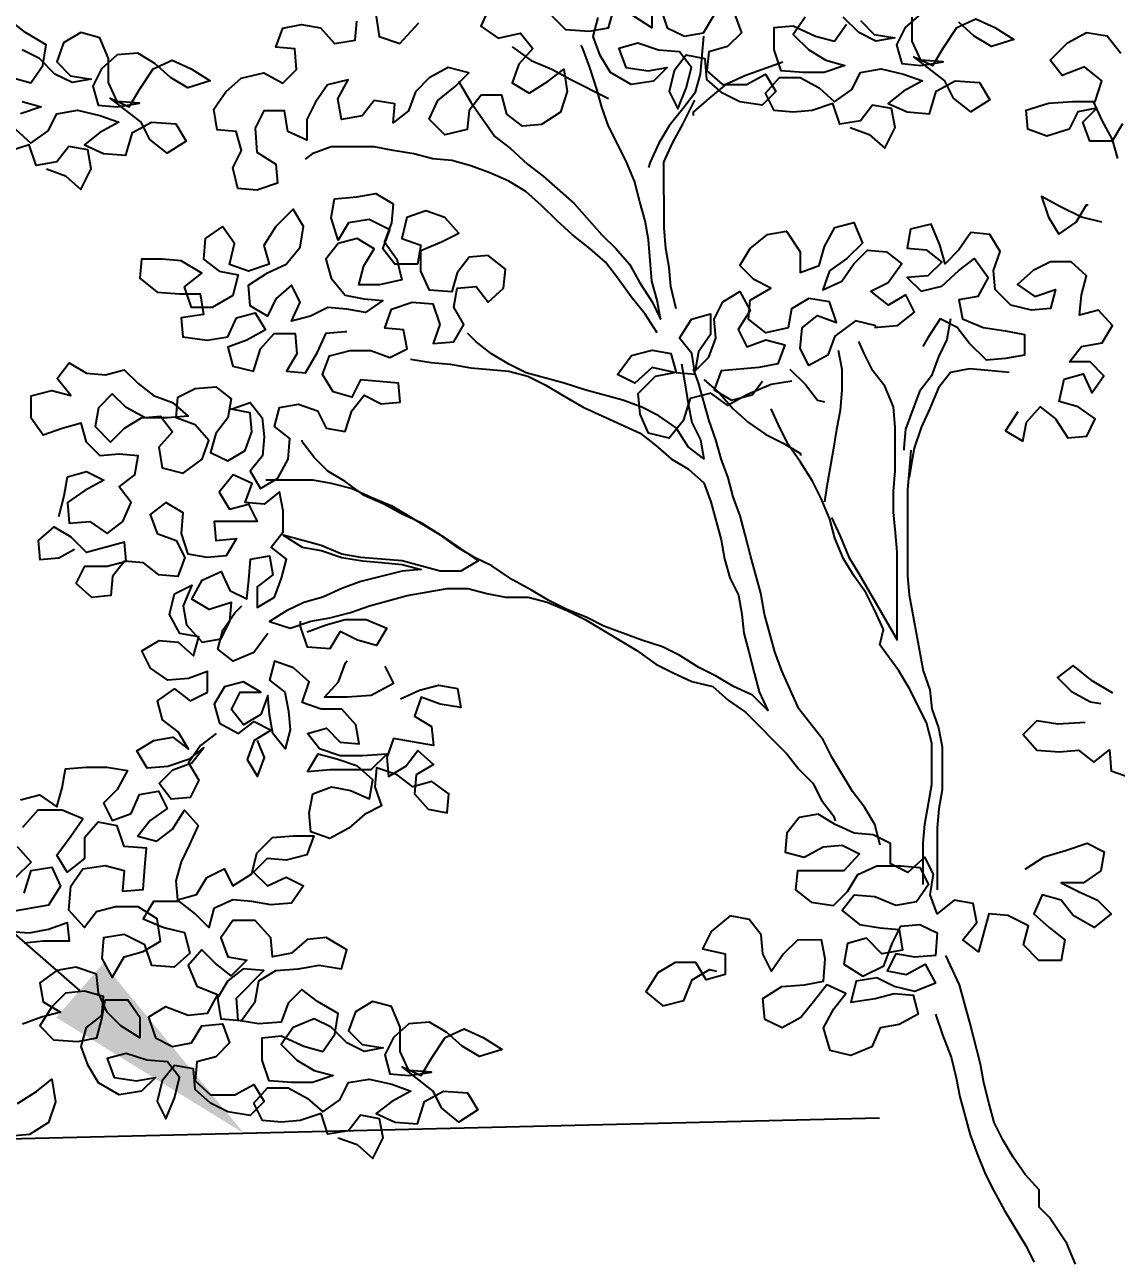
# Model space of a CAD drawing. Header units: metres. Extents: x 750563 to 756046, y 4495933 to 4497284.
# Drawn here: x 755707.994 to 755708.62, y 4496172.002 to 4496172.711 of the extents above; entities that cross this region are included whole.
import ezdxf
from ezdxf import colors
from ezdxf.entities.mleader import LeaderData, LeaderLine
from ezdxf.math import Vec2, Vec3

# ---------------------------------------------------------------- set-up
doc = ezdxf.new("R2010")
doc.units = ezdxf.units.M
doc.linetypes.add('kv_TRAZOS', pattern=[0.75, 0.5, -0.25])
doc.layers.add('00_DETALLES', color=7, linetype='Continuous', true_color=0xe0f0d1)
doc.layers.add('00_TEXTOS', color=7, linetype='Continuous')
doc.layers.add('00TRAMA16', color=16, linetype='Continuous')
doc.styles.get("Standard").update_dxf_attribs({"font": 'simplex.shx'})

# ---------------------------------------------------------------- blocks, each defined once
blk = doc.blocks.new('Arbol21')
for points in [[(-0.4465, 4.7406), (-0.4193, 4.7308), (-0.397, 4.711), (-0.3822, 4.7407), (-0.3872, 4.7679), (-0.4144, 4.7728), (-0.4317, 4.7505), (-0.4613, 4.7456), (-0.4712, 4.7752), (-0.5009, 4.7653), (-0.5281, 4.7628), (-0.5552, 4.7653), (-0.5676, 4.79), (-0.5479, 4.8122), (-0.5182, 4.8122), (-0.491, 4.7974), (-0.4688, 4.7777), (-0.4441, 4.795), (-0.4317, 4.8197), (-0.4021, 4.8247), (-0.3699, 4.8173), (-0.3427, 4.8075), (-0.3699, 4.7926), (-0.3921, 4.7753), (-0.3649, 4.763), (-0.3328, 4.7605), (-0.323, 4.7927), (-0.2958, 4.8075), (-0.2612, 4.8051), (-0.2463, 4.7804), (-0.2735, 4.763), (-0.2982, 4.7828), (-0.3106, 4.8075), (-0.3551, 4.8421), (-0.3279, 4.8297), (-0.3131, 4.8544), (-0.2934, 4.8841), (-0.2662, 4.8965), (-0.239, 4.8842), (-0.2118, 4.8669), (-0.2439, 4.857), (-0.2687, 4.8718), (-0.2909, 4.8915)], [(-0.3453, 4.9038), (-0.3675, 4.8841), (-0.3799, 4.8593), (-0.3724, 4.8322), (-0.3452, 4.8297), (-0.3131, 4.8347), (-0.3452, 4.8371), (-0.3576, 4.8643), (-0.3577, 4.8989)], [(-0.4318, 4.8939), (-0.412, 4.8741), (-0.3823, 4.8692), (-0.4095, 4.8642), (-0.4342, 4.8766), (-0.4565, 4.8988)], [(-0.5109, 4.8987), (-0.5282, 4.874), (-0.5059, 4.8518), (-0.4812, 4.837), (-0.454, 4.8296), (-0.4836, 4.8197), (-0.5133, 4.8197), (-0.5454, 4.8221), (-0.5553, 4.8518), (-0.5553, 4.8839), (-0.5282, 4.8864), (-0.496, 4.8716), (-0.4688, 4.8642), (-0.4516, 4.8889)], [(-0.7185, 4.9134), (-0.7086, 4.8837), (-0.6838, 4.8714), (-0.6567, 4.8764), (-0.6419, 4.9011)], [(-0.6122, 4.9036), (-0.6023, 4.8764), (-0.622, 4.8566), (-0.6492, 4.8492), (-0.6517, 4.822), (-0.6294, 4.8023), (-0.5948, 4.8023), (-0.5676, 4.8171), (-0.5528, 4.7924), (-0.5725, 4.7727), (-0.6047, 4.7776), (-0.6294, 4.7899), (-0.6517, 4.8097), (-0.6542, 4.8393), (-0.6813, 4.8442), (-0.6986, 4.822), (-0.706, 4.7923), (-0.6936, 4.7676), (-0.6813, 4.7973), (-0.6739, 4.8269), (-0.6912, 4.8492), (-0.7209, 4.8516), (-0.7506, 4.8615), (-0.7777, 4.854), (-0.7678, 4.8268), (-0.7357, 4.8219), (-0.7085, 4.8269), (-0.7283, 4.8071), (-0.7604, 4.8021), (-0.7901, 4.8194), (-0.8049, 4.8441), (-0.8148, 4.8713), (-0.8074, 4.8985)], [(-0.8741, 4.9009), (-0.8544, 4.8811), (-0.8198, 4.8787), (-0.7926, 4.8837), (-0.7852, 4.9109)], [(-0.7308, 4.9134), (-0.7308, 4.8837), (-0.758, 4.901)], [(-0.9631, 4.9132), (-0.9755, 4.886), (-0.9507, 4.8687), (-0.9186, 4.8761), (-0.9013, 4.8539), (-0.921, 4.8316), (-0.9309, 4.8045), (-0.9062, 4.7897), (-0.879, 4.807), (-0.8568, 4.8243), (-0.8518, 4.7922), (-0.8617, 4.7625), (-0.8888, 4.7452), (-0.916, 4.7427), (-0.9383, 4.76), (-0.9457, 4.7871), (-0.9754, 4.7871), (-0.9926, 4.7649), (-0.9951, 4.7377), (-1.0272, 4.7302), (-1.0495, 4.7525), (-1.0371, 4.7796), (-1.0124, 4.7994), (-0.9927, 4.8192), (-1.0224, 4.8266), (-1.0495, 4.8118), (-1.0693, 4.792), (-1.0791, 4.7648), (-1.1014, 4.7475), (-1.0989, 4.7746), (-1.1286, 4.7796), (-1.1459, 4.7573), (-1.1755, 4.7523), (-1.1805, 4.782), (-1.1657, 4.8092), (-1.1953, 4.8017), (-1.2126, 4.777), (-1.2249, 4.7523), (-1.2249, 4.7226), (-1.2521, 4.735), (-1.2571, 4.7646), (-1.2867, 4.7646), (-1.2991, 4.7399), (-1.2966, 4.7053), (-1.2694, 4.688), (-1.2669, 4.6608), (-1.2965, 4.6509), (-1.3237, 4.6534), (-1.3311, 4.683), (-1.3188, 4.7077), (-1.3262, 4.7349), (-1.3534, 4.7373), (-1.3584, 4.767), (-1.3411, 4.7917), (-1.3189, 4.8115), (-1.2868, 4.819), (-1.2596, 4.8042), (-1.2398, 4.8239), (-1.2423, 4.8536), (-1.2695, 4.856), (-1.2596, 4.8832), (-1.2325, 4.8882), (-1.2053, 4.8833), (-1.1855, 4.8611), (-1.1558, 4.866), (-1.1534, 4.8932)], [(-1.1262, 4.9031), (-1.1212, 4.871), (-1.0916, 4.8611), (-1.0644, 4.8908)], [(-1.5981, 4.6814), (-1.5709, 4.6715), (-1.5487, 4.6518), (-1.5339, 4.6815), (-1.5388, 4.7086), (-1.566, 4.7136), (-1.5833, 4.6913), (-1.6129, 4.6863), (-1.6229, 4.716), (-1.6525, 4.7061)], [(-1.6426, 4.7382), (-1.6204, 4.7185), (-1.5957, 4.7358), (-1.5834, 4.7605), (-1.5537, 4.7655), (-1.5216, 4.7581), (-1.4944, 4.7482), (-1.5216, 4.7334), (-1.5438, 4.7161), (-1.5166, 4.7037), (-1.4845, 4.7013), (-1.4746, 4.7334), (-1.4474, 4.7483), (-1.4128, 4.7458), (-1.398, 4.7211), (-1.4251, 4.7038), (-1.4499, 4.7236), (-1.4623, 4.7483), (-1.5068, 4.7828), (-1.4796, 4.7705), (-1.4648, 4.7952), (-1.445, 4.8249), (-1.4179, 4.8373), (-1.3907, 4.8249), (-1.3635, 4.8077), (-1.3956, 4.7977), (-1.4203, 4.8125), (-1.4426, 4.8323), (-1.4673, 4.8471), (-1.4969, 4.8446), (-1.5192, 4.8248), (-1.5315, 4.8001), (-1.5241, 4.7729), (-1.4969, 4.7705), (-1.4648, 4.7754), (-1.4969, 4.7779), (-1.5093, 4.805), (-1.5093, 4.8396), (-1.5217, 4.8693), (-1.5489, 4.8767), (-1.5736, 4.8618), (-1.5834, 4.8346), (-1.5636, 4.8149), (-1.534, 4.81), (-1.5612, 4.805), (-1.5859, 4.8173), (-1.6081, 4.8396), (-1.6329, 4.8519)], [(-1.6328, 4.7778), (-1.6056, 4.7704), (-1.6353, 4.7605)], [(-1.6477, 4.8123), (-1.6205, 4.8049), (-1.6032, 4.8297), (-1.5983, 4.8593), (-1.6279, 4.8766), (-1.6502, 4.8939)], [(-0.056, 4.7459), (-0.0708, 4.7212), (-0.103, 4.7212), (-0.1129, 4.7484), (-0.0931, 4.7682), (-0.1203, 4.7632), (-0.1326, 4.7385), (-0.1647, 4.7285), (-0.1919, 4.7384), (-0.1944, 4.7656), (-0.1623, 4.7755), (-0.1277, 4.778), (-0.0956, 4.778), (-0.0857, 4.8077), (-0.1105, 4.8274), (-0.1426, 4.8151), (-0.1599, 4.8373), (-0.1352, 4.862), (-0.108, 4.8769), (-0.0784, 4.872), (-0.0586, 4.8473)], [(-1.0075, 4.8069), (-0.9902, 4.7772), (-0.9555, 4.7278), (-0.9333, 4.7105), (-0.9086, 4.6883), (-0.8863, 4.6711), (-0.8418, 4.6316), (-0.8022, 4.5871), (-0.7824, 4.5674), (-0.7626, 4.5451), (-0.7478, 4.518), (-0.7304, 4.4908), (-0.7181, 4.4661), (-0.723, 4.4933), (-0.7305, 4.5204), (-0.7355, 4.5798), (-0.7404, 4.6069), (-0.7479, 4.6341), (-0.7553, 4.6638), (-0.7677, 4.6934), (-0.7925, 4.7428), (-0.8024, 4.77), (-0.8098, 4.7972), (-0.8197, 4.8268), (-0.8296, 4.854), (-0.8321, 4.8589)], [(-0.9309, 4.8564), (-0.9037, 4.8366), (-0.8741, 4.8243), (-0.8469, 4.8095), (-0.7925, 4.7823)], [(-0.6567, 4.8714), (-0.6615, 4.8171), (-0.6689, 4.7899), (-0.6862, 4.7676), (-0.706, 4.7429), (-0.7208, 4.7182), (-0.7331, 4.691), (-0.7356, 4.6835)], [(-0.5429, 4.8345), (-0.5973, 4.8146), (-0.6245, 4.8023), (-0.6492, 4.7825), (-0.6714, 4.7627), (-0.6714, 4.7577)], [(-0.6958, 4.4809), (-0.7033, 4.5131), (-0.7058, 4.5402), (-0.7107, 4.5674), (-0.7132, 4.5971), (-0.7133, 4.691), (-0.701, 4.7182), (-0.6862, 4.7454), (-0.6689, 4.78)], [(-0.0981, 4.778), (-0.0857, 4.7509), (-0.0708, 4.7237), (-0.0634, 4.6965)], [(-0.723, 4.4463), (-0.7403, 4.4735), (-0.7601, 4.4982), (-0.7799, 4.5253), (-0.7972, 4.5476), (-0.8195, 4.5673), (-0.8442, 4.5871), (-0.8665, 4.6068), (-0.8887, 4.629), (-0.911, 4.6488), (-0.9357, 4.6636), (-0.9629, 4.6759), (-0.9901, 4.6858), (-1.0173, 4.6932), (-1.0445, 4.6956), (-1.0717, 4.703), (-1.1013, 4.7079), (-1.1285, 4.7128), (-1.1903, 4.7128), (-1.2175, 4.7029), (-1.2273, 4.6955)], [(-1.5803, 4.1836), (-1.5729, 4.2132), (-1.568, 4.2404), (-1.5408, 4.2479), (-1.5161, 4.2355), (-1.5432, 4.2207), (-1.5679, 4.2034), (-1.5654, 4.1737), (-1.5358, 4.1762), (-1.511, 4.1589), (-1.4888, 4.1763), (-1.4765, 4.2034), (-1.4938, 4.2257), (-1.4716, 4.243), (-1.4667, 4.2702), (-1.4939, 4.2726), (-1.521, 4.2701), (-1.5408, 4.2899), (-1.5483, 4.3171), (-1.5754, 4.3096), (-1.6026, 4.2997), (-1.6199, 4.3244), (-1.62, 4.3565), (-1.5903, 4.364), (-1.5631, 4.3566), (-1.5829, 4.3813), (-1.5656, 4.4035), (-1.5409, 4.3887), (-1.5137, 4.3863), (-1.4866, 4.3937), (-1.4668, 4.374), (-1.4445, 4.3567), (-1.4173, 4.3468), (-1.3951, 4.3271), (-1.4247, 4.3246), (-1.4568, 4.3246), (-1.484, 4.3394), (-1.5038, 4.3591), (-1.5236, 4.3393), (-1.5285, 4.3121), (-1.5062, 4.2899), (-1.4865, 4.3097), (-1.4618, 4.3246), (-1.4346, 4.327), (-1.4173, 4.3048), (-1.437, 4.2826), (-1.4321, 4.2529), (-1.4024, 4.2455), (-1.3752, 4.2653), (-1.3654, 4.2925), (-1.3852, 4.3147), (-1.4123, 4.3246), (-1.4099, 4.3543), (-1.3852, 4.3666), (-1.3556, 4.3691), (-1.3333, 4.3519), (-1.3382, 4.3247), (-1.3555, 4.3024), (-1.3629, 4.2752), (-1.3382, 4.2629), (-1.3135, 4.2777), (-1.3036, 4.3049), (-1.3061, 4.3321), (-1.3333, 4.337), (-1.3061, 4.3469), (-1.2888, 4.3247), (-1.2863, 4.2975), (-1.2887, 4.2703), (-1.306, 4.2481), (-1.2912, 4.2234), (-1.2665, 4.2382), (-1.2517, 4.2654), (-1.2492, 4.2951), (-1.2715, 4.3124), (-1.2641, 4.3396), (-1.2369, 4.3445), (-1.2097, 4.3347), (-1.1973, 4.31), (-1.1702, 4.305), (-1.1603, 4.3347), (-1.143, 4.357), (-1.1183, 4.3446), (-1.0911, 4.3471), (-1.0936, 4.3743), (-1.148, 4.3792), (-1.1603, 4.3545), (-1.1875, 4.3619), (-1.2024, 4.3866), (-1.1925, 4.4138), (-1.1628, 4.4212), (-1.1332, 4.4212), (-1.106, 4.4114), (-1.0813, 4.4237), (-1.0863, 4.4509), (-1.1134, 4.4534), (-1.1036, 4.4806), (-1.0739, 4.4905), (-1.0443, 4.488), (-1.0344, 4.4584), (-1.0442, 4.4312), (-1.0146, 4.4337), (-0.9998, 4.4584), (-1.0146, 4.4831), (-1.0097, 4.5103), (-0.9825, 4.5128), (-0.9652, 4.4906), (-0.943, 4.5104), (-0.9405, 4.5376), (-0.9653, 4.5573), (-0.9925, 4.5548), (-1.0097, 4.5325), (-1.0171, 4.5054), (-1.0492, 4.5078), (-1.0616, 4.535), (-1.0617, 4.5646), (-1.032, 4.577), (-1.0073, 4.5894), (-1.0271, 4.6116), (-1.0543, 4.6215), (-1.0815, 4.6116), (-1.0889, 4.5819), (-1.0617, 4.572), (-1.0666, 4.5449), (-1.0987, 4.5448), (-1.116, 4.567), (-1.1062, 4.5942), (-1.1358, 4.609), (-1.1655, 4.6041), (-1.1803, 4.5793), (-1.1902, 4.6115), (-1.1853, 4.6387), (-1.1532, 4.6412), (-1.126, 4.6461), (-1.1013, 4.6313), (-1.1037, 4.6041), (-1.1136, 4.5769), (-1.0962, 4.5522), (-1.0888, 4.5226), (-1.1209, 4.5151), (-1.1506, 4.5151), (-1.1432, 4.5423), (-1.1284, 4.567), (-1.1531, 4.5818), (-1.1803, 4.5744), (-1.1976, 4.5521), (-1.1901, 4.525), (-1.1703, 4.5003), (-1.1431, 4.4954), (-1.116, 4.4929), (-1.1407, 4.4756), (-1.1678, 4.4805), (-1.195, 4.483), (-1.2197, 4.4706), (-1.2469, 4.4631), (-1.2346, 4.4903), (-1.247, 4.515), (-1.2692, 4.4952), (-1.2815, 4.4705), (-1.3062, 4.4853), (-1.3087, 4.515), (-1.2816, 4.5323), (-1.2544, 4.5447), (-1.2346, 4.5694), (-1.2297, 4.5991), (-1.2446, 4.6238), (-1.2693, 4.599), (-1.2865, 4.5718), (-1.2791, 4.5447), (-1.3088, 4.5347), (-1.3359, 4.5446), (-1.3286, 4.5743), (-1.3459, 4.599), (-1.3706, 4.5816), (-1.373, 4.552), (-1.3508, 4.5347), (-1.3236, 4.5298), (-1.331, 4.5001), (-1.3606, 4.4828), (-1.3903, 4.4828), (-1.4002, 4.5124), (-1.3755, 4.5322), (-1.4051, 4.5495), (-1.4323, 4.5519), (-1.462, 4.5519), (-1.4644, 4.5247), (-1.4397, 4.505), (-1.4076, 4.5025), (-1.3779, 4.5026), (-1.3729, 4.4729), (-1.4051, 4.4679), (-1.4026, 4.4408), (-1.368, 4.4358), (-1.3383, 4.4408), (-1.326, 4.468), (-1.2988, 4.4754), (-1.284, 4.4507), (-1.3111, 4.4359), (-1.3383, 4.426), (-1.3309, 4.3988), (-1.3012, 4.3914), (-1.2914, 4.4236), (-1.2716, 4.4458), (-1.2419, 4.4458), (-1.2394, 4.4162), (-1.2543, 4.3915), (-1.2271, 4.389), (-1.2098, 4.4187), (-1.1975, 4.4459), (-1.1703, 4.4484), (-1.1678, 4.4484)], [(-0.0856, 4.6051), (-0.1152, 4.6124), (-0.1449, 4.6272), (-0.1721, 4.642), (-0.1622, 4.6124), (-0.1473, 4.5877), (-0.1226, 4.605), (-0.1078, 4.6298), (-0.1053, 4.6298)], [(-0.4092, 4.4565), (-0.4388, 4.4639), (-0.4684, 4.4416), (-0.4783, 4.4144), (-0.5055, 4.3996), (-0.5179, 4.4243), (-0.5154, 4.4539), (-0.4932, 4.4712), (-0.466, 4.4614), (-0.4759, 4.491), (-0.5056, 4.4959), (-0.5303, 4.4811), (-0.5352, 4.4539), (-0.5673, 4.4465), (-0.592, 4.4662), (-0.5896, 4.4934), (-0.5599, 4.5107), (-0.5847, 4.5231), (-0.6045, 4.5428), (-0.5897, 4.5675), (-0.565, 4.5873), (-0.5378, 4.5923), (-0.518, 4.5627), (-0.518, 4.533), (-0.4908, 4.5429), (-0.4834, 4.5701), (-0.4686, 4.5973), (-0.4414, 4.6047), (-0.429, 4.5751), (-0.4512, 4.5528), (-0.4759, 4.5355), (-0.4858, 4.5083), (-0.4586, 4.5207), (-0.4414, 4.5454), (-0.4216, 4.5652), (-0.3944, 4.5628), (-0.3722, 4.5455), (-0.3919, 4.5183), (-0.4166, 4.5059), (-0.3919, 4.4862), (-0.3672, 4.501), (-0.3548, 4.4763), (-0.3795, 4.4565), (-0.4067, 4.454), (-0.4116, 4.454)], [(-0.2064, 4.3331), (-0.2237, 4.3059), (-0.1989, 4.2911), (-0.194, 4.3183), (-0.1743, 4.3406), (-0.152, 4.3233), (-0.1347, 4.2961), (-0.1075, 4.2986), (-0.0952, 4.3233), (-0.1199, 4.3406), (-0.1471, 4.348), (-0.1397, 4.3801), (-0.1125, 4.3876), (-0.1002, 4.3604), (-0.0829, 4.3851), (-0.1027, 4.4049), (-0.1323, 4.4048), (-0.115, 4.4271), (-0.0854, 4.4321), (-0.0706, 4.4568), (-0.0904, 4.479), (-0.1176, 4.4716), (-0.1151, 4.5012), (-0.1077, 4.5284), (-0.13, 4.5482), (-0.1596, 4.5482), (-0.1843, 4.5358), (-0.2066, 4.516), (-0.1818, 4.4987), (-0.1522, 4.5086), (-0.1596, 4.4814), (-0.1868, 4.4789), (-0.2164, 4.4863), (-0.2387, 4.5085), (-0.2412, 4.5357), (-0.2313, 4.5629), (-0.2462, 4.5876), (-0.2734, 4.5901), (-0.2906, 4.5653), (-0.3104, 4.5455), (-0.3178, 4.5727), (-0.3302, 4.6024), (-0.3599, 4.5949), (-0.3648, 4.5677), (-0.3376, 4.5653), (-0.3153, 4.548), (-0.3351, 4.5282), (-0.3647, 4.5257), (-0.3449, 4.506), (-0.3153, 4.5134), (-0.2906, 4.5357), (-0.2684, 4.553), (-0.2486, 4.5258), (-0.2634, 4.4986), (-0.2906, 4.4937), (-0.2856, 4.4665), (-0.2559, 4.4542), (-0.2238, 4.4492), (-0.1966, 4.4443), (-0.1966, 4.4147), (-0.2238, 4.4097), (-0.2509, 4.4072), (-0.2757, 4.4319), (-0.293, 4.4541), (-0.3177, 4.4665), (-0.335, 4.4393), (-0.3424, 4.4269)], [(-0.5302, 4.3773), (-0.5598, 4.3723), (-0.5944, 4.3575), (-0.6216, 4.3426), (-0.6463, 4.3599), (-0.6759, 4.3525), (-0.6858, 4.3203), (-0.7056, 4.2956), (-0.7352, 4.303), (-0.7476, 4.3301), (-0.7501, 4.3598), (-0.7254, 4.3845), (-0.6982, 4.3895), (-0.7304, 4.3969), (-0.755, 4.3746), (-0.7798, 4.387), (-0.76, 4.4142), (-0.7304, 4.4216), (-0.7032, 4.4167), (-0.6958, 4.3895), (-0.6686, 4.3871), (-0.6735, 4.4167), (-0.6909, 4.4389), (-0.6736, 4.4661), (-0.6464, 4.4736), (-0.6464, 4.4439), (-0.6637, 4.4192), (-0.6686, 4.392), (-0.6488, 4.4118), (-0.639, 4.439), (-0.6415, 4.4662), (-0.6291, 4.4909), (-0.6044, 4.5057), (-0.5896, 4.4786), (-0.6068, 4.4514), (-0.5945, 4.4267), (-0.5673, 4.4366), (-0.5401, 4.4292), (-0.55, 4.402), (-0.5771, 4.397), (-0.6315, 4.392), (-0.6414, 4.3648), (-0.6166, 4.35), (-0.587, 4.3575), (-0.5722, 4.3773)], [(-0.3029, 4.4665), (-0.3078, 4.4368), (-0.3201, 4.4121), (-0.33, 4.3849), (-0.3473, 4.3626), (-0.367, 4.3083), (-0.3695, 4.2811), (-0.3694, 4.2786)], [(-0.6883, 4.4019), (-0.6834, 4.3747), (-0.6784, 4.345), (-0.6734, 4.3179), (-0.6611, 4.2932), (-0.6561, 4.266), (-0.6784, 4.2833), (-0.6957, 4.3104), (-0.7204, 4.3277), (-0.7451, 4.34), (-0.7723, 4.3499), (-0.8267, 4.3647), (-0.8564, 4.3745), (-0.9107, 4.3893), (-0.9355, 4.4016), (-0.9602, 4.4164), (-0.9825, 4.4337), (-0.9948, 4.4461)], [(-0.4732, 4.1821), (-0.4608, 4.155), (-0.4484, 4.1253), (-0.4335, 4.1006), (-0.3791, 4.0068), (-0.3791, 4.0735), (-0.3792, 4.1328), (-0.3817, 4.16), (-0.3842, 4.1896), (-0.3842, 4.2193), (-0.3818, 4.2489), (-0.3818, 4.3107), (-0.3843, 4.3404), (-0.3967, 4.37), (-0.414, 4.3922), (-0.4264, 4.4169), (-0.4338, 4.4342)], [(-0.4635, 4.4218), (-0.4585, 4.3947), (-0.4585, 4.365), (-0.4609, 4.3354), (-0.4659, 4.3082), (-0.4708, 4.2785), (-0.4806, 4.2241), (-0.4831, 4.2044)], [(-1.0763, 4.4089), (-1.0467, 4.404), (-1.0195, 4.4016), (-0.9898, 4.3966), (-0.9355, 4.3918), (-0.9083, 4.3844), (-0.8835, 4.372), (-0.8588, 4.3572), (-0.8292, 4.34), (-0.7476, 4.303), (-0.7253, 4.2857), (-0.7031, 4.2659), (-0.6783, 4.2511), (-0.6561, 4.2314), (-0.6462, 4.2042), (-0.6313, 4.1499), (-0.6263, 4.1227), (-0.6189, 4.0955), (-0.6065, 4.0708), (-0.6015, 4.0436), (-0.599, 4.0164), (-0.5916, 3.9893), (-0.5842, 3.9596), (-0.5767, 3.9324), (-0.5643, 3.9053), (-0.5866, 3.9275), (-0.6138, 3.9398), (-0.6385, 3.9546), (-0.6632, 3.967), (-0.6904, 3.9842), (-0.7152, 3.9966), (-0.7448, 4.0064), (-0.7992, 4.0261), (-0.8239, 4.0385), (-0.8536, 4.0508), (-0.8783, 4.0631), (-0.9031, 4.0779), (-0.9302, 4.0927), (-0.9599, 4.1125), (-0.9846, 4.1248), (-1.0094, 4.1396), (-1.0341, 4.1569), (-1.0613, 4.1742), (-1.0885, 4.1865), (-1.1157, 4.2013), (-1.1429, 4.2136), (-1.1701, 4.2334), (-1.1948, 4.2482), (-1.2146, 4.2679), (-1.2319, 4.2902), (-1.2319, 4.2926)], [(-0.4035, 3.7127), (-0.411, 3.7423), (-0.4258, 3.767), (-0.4431, 3.7892), (-0.4728, 3.8386), (-0.4852, 3.8633), (-0.5199, 3.9078), (-0.5446, 3.9621), (-0.5545, 3.9893), (-0.5694, 4.0436), (-0.5744, 4.0733), (-0.5892, 4.1277), (-0.5967, 4.1573), (-0.6041, 4.1845), (-0.614, 4.2117), (-0.6215, 4.2388), (-0.6314, 4.266), (-0.6388, 4.2932), (-0.6487, 4.3204), (-0.6636, 4.3747), (-0.671, 4.3945)], [(-0.5327, 4.3946), (-0.5104, 4.3724), (-0.4931, 4.3501), (-0.4832, 4.3477)], [(-0.2188, 4.3899), (-0.2485, 4.3924), (-0.2756, 4.3948), (-0.3028, 4.3899), (-0.3201, 4.3676), (-0.3324, 4.3379), (-0.3448, 4.3107), (-0.3546, 4.2811), (-0.3595, 4.2539), (-0.362, 4.2391)], [(-0.6562, 4.3797), (-0.6339, 4.3599), (-0.6142, 4.3377), (-0.5919, 4.3179), (-0.5672, 4.3007), (-0.5424, 4.2883), (-0.5177, 4.2735), (-0.5177, 4.271)], [(-0.3417, 3.6559), (-0.3417, 3.7152), (-0.3393, 3.7424), (-0.3344, 3.772), (-0.3295, 3.7992), (-0.3295, 3.8585), (-0.337, 3.8882), (-0.3617, 3.9376), (-0.3766, 3.9623), (-0.4038, 3.9993), (-0.3989, 4.0216), (-0.4112, 4.0487), (-0.4236, 4.0734), (-0.4409, 4.0981), (-0.4558, 4.1228), (-0.4682, 4.1525), (-0.4756, 4.1797), (-0.488, 4.2093), (-0.5004, 4.234), (-0.5177, 4.2612), (-0.535, 4.2859), (-0.5474, 4.3106), (-0.5598, 4.3377)], [(-0.3596, 4.2786), (-0.362, 4.2489), (-0.3645, 4.2218), (-0.3643, 4.0982), (-0.3618, 4.071), (-0.342, 3.9623), (-0.3321, 3.9351), (-0.3296, 3.9079), (-0.3197, 3.8808), (-0.3147, 3.8536), (-0.3146, 3.7918), (-0.3196, 3.7646), (-0.322, 3.7374), (-0.3219, 3.6485)], [(-1.3551, 3.8724), (-1.3773, 3.8551), (-1.3946, 3.8304), (-1.3797, 3.8057), (-1.3921, 3.7809), (-1.4193, 3.7784), (-1.4366, 3.8007), (-1.4168, 3.8205), (-1.3897, 3.8304), (-1.3724, 3.8526), (-1.3946, 3.8353), (-1.4242, 3.8254), (-1.4539, 3.8229), (-1.4688, 3.8476), (-1.4441, 3.8624), (-1.4169, 3.8674), (-1.3946, 3.8501), (-1.4095, 3.8748), (-1.4317, 3.8921), (-1.4392, 3.9193), (-1.4145, 3.9366), (-1.3922, 3.9193), (-1.3675, 3.9317), (-1.3675, 3.9614), (-1.3947, 3.9515), (-1.4244, 3.949), (-1.4491, 3.9662), (-1.4615, 3.9909), (-1.4368, 4.0058), (-1.4096, 4.0033), (-1.3873, 3.9836), (-1.3799, 4.0108), (-1.4071, 4.0157), (-1.422, 4.0429), (-1.4146, 4.0725), (-1.3899, 4.0849), (-1.4022, 4.0552), (-1.3973, 4.0281), (-1.375, 4.0034), (-1.3478, 4.0083), (-1.3355, 4.0331), (-1.333, 4.0602), (-1.3651, 4.0503), (-1.3899, 4.0651), (-1.3751, 4.0923), (-1.3479, 4.1047), (-1.3355, 4.0775), (-1.3108, 4.0652), (-1.3083, 4.0924), (-1.3059, 4.1221), (-1.2787, 4.127), (-1.2738, 4.0998), (-1.296, 4.0825), (-1.296, 4.0529), (-1.2713, 4.0677), (-1.2614, 4.0949), (-1.254, 4.1221), (-1.2763, 4.1394), (-1.259, 4.1616), (-1.259, 4.1913), (-1.264, 4.2185), (-1.2862, 4.2011), (-1.3134, 4.2036), (-1.3035, 4.2308), (-1.3307, 4.2431), (-1.3505, 4.2184), (-1.3356, 4.1937), (-1.3084, 4.2011), (-1.2961, 4.1764), (-1.3578, 4.1764), (-1.3554, 4.1492), (-1.3257, 4.1517), (-1.3405, 4.127), (-1.3677, 4.1245), (-1.3949, 4.1294), (-1.4048, 4.159), (-1.4023, 4.1887), (-1.4271, 4.2035), (-1.4493, 4.1862), (-1.4394, 4.159), (-1.4122, 4.1491), (-1.3998, 4.1244), (-1.4097, 4.0972), (-1.4369, 4.0997), (-1.4591, 4.117), (-1.4863, 4.1194), (-1.5036, 4.0972), (-1.506, 4.07), (-1.5332, 4.0675), (-1.5555, 4.0872), (-1.5431, 4.112), (-1.511, 4.112), (-1.4838, 4.1194), (-1.4863, 4.1466), (-1.5407, 4.1317), (-1.5629, 4.1539), (-1.5877, 4.1687), (-1.6099, 4.149), (-1.6074, 4.1218), (-1.5802, 4.1243), (-1.558, 4.1366)], [(-1.2838, 4.2357), (-1.217, 4.2358), (-1.1899, 4.2309), (-1.1602, 4.2235), (-1.133, 4.2112), (-1.1033, 4.1988), (-1.0292, 4.1544), (-0.9797, 4.1199), (-1.0044, 4.105), (-1.0341, 4.105), (-1.0884, 4.1198), (-1.1477, 4.1247), (-1.1749, 4.1296), (-1.2046, 4.1419), (-1.259, 4.1567), (-1.2318, 4.1394), (-1.2046, 4.1345), (-1.1749, 4.1246), (-1.1453, 4.1197), (-1.1181, 4.1173), (-1.0884, 4.1148), (-1.0612, 4.1074), (-1.0884, 4.105), (-1.1477, 4.0901), (-1.1749, 4.0802), (-1.2021, 4.0678), (-1.2292, 4.0603), (-1.2539, 4.048), (-1.2786, 4.0331), (-1.249, 4.0233), (-1.2193, 4.0332), (-1.1921, 4.0381), (-1.1625, 4.0456), (-1.1353, 4.0555), (-1.081, 4.0704), (-1.0513, 4.0753), (-1.0241, 4.0803), (-0.9945, 4.0803), (-0.9673, 4.0729), (-0.9401, 4.068), (-0.908, 4.068), (-0.8808, 4.0607), (-0.8511, 4.0483), (-0.8264, 4.036), (-0.7522, 3.9916), (-0.725, 3.9718), (-0.7003, 3.9595), (-0.6731, 3.9472), (-0.6434, 3.9398), (-0.6212, 3.92), (-0.5965, 3.9028), (-0.5371, 3.8435), (-0.5198, 3.8213), (-0.5, 3.8015), (-0.4876, 3.7768), (-0.4703, 3.7546), (-0.4678, 3.7472)], [(-1.2811, 4.0158), (-1.3008, 3.9886), (-1.3305, 3.9762), (-1.3527, 3.9935), (-1.3453, 4.0207), (-1.3281, 4.0454), (-1.3182, 4.0553)], [(-1.2243, 4.0183), (-1.1971, 4.0282), (-1.1699, 4.0357), (-1.1402, 4.0357), (-1.1106, 4.0234), (-1.1254, 3.9987), (-1.1526, 4.006), (-1.1773, 4.0184), (-1.1921, 3.9937), (-1.2242, 3.9961), (-1.2341, 4.0257), (-1.2342, 4.0332)], [(-1.0907, 3.9221), (-1.0635, 3.9345), (-1.0364, 3.9419), (-1.0092, 3.937), (-1.0042, 3.9098), (-1.0339, 3.9147), (-1.0611, 3.9246), (-1.0709, 3.8974), (-1.0462, 3.8826), (-1.0437, 3.8554), (-1.0734, 3.8603), (-1.1006, 3.8652), (-1.1104, 3.838), (-1.1079, 3.8109), (-1.0832, 3.8257), (-1.0659, 3.848), (-1.0437, 3.8282), (-1.0684, 3.8134), (-1.0708, 3.7862), (-1.051, 3.764), (-1.0238, 3.759), (-1.0214, 3.7862), (-1.0461, 3.8035), (-1.0733, 3.7961), (-1.0956, 3.8133), (-1.1252, 3.8232), (-1.1277, 3.796), (-1.1178, 3.7688), (-1.1425, 3.7565), (-1.1647, 3.7367), (-1.1919, 3.7218), (-1.2191, 3.7317), (-1.2215, 3.7589), (-1.2166, 3.786), (-1.1895, 3.796), (-1.1623, 3.791), (-1.1351, 3.7787), (-1.1302, 3.8059), (-1.1524, 3.8256), (-1.1821, 3.8355), (-1.2093, 3.8429), (-1.2241, 3.8182), (-1.1919, 3.8207), (-1.1326, 3.8207), (-1.1104, 3.843), (-1.145, 3.8405), (-1.1771, 3.8404), (-1.2068, 3.8503), (-1.2241, 3.8725), (-1.1969, 3.88), (-1.1772, 3.8602), (-1.15, 3.8578), (-1.1549, 3.885), (-1.1747, 3.9072), (-1.2044, 3.9071), (-1.2316, 3.917), (-1.2217, 3.9467), (-1.244, 3.9664), (-1.2712, 3.9763), (-1.2786, 3.9491), (-1.2563, 3.9318), (-1.2513, 3.9046), (-1.2488, 3.8775), (-1.2562, 3.8503), (-1.2735, 3.8725), (-1.2785, 3.8997), (-1.281, 3.9268), (-1.2909, 3.8997), (-1.3156, 3.8848), (-1.3329, 3.907), (-1.3206, 3.9318), (-1.2909, 3.9318), (-1.3156, 3.9466), (-1.3428, 3.9391), (-1.3576, 3.9144), (-1.3502, 3.8872), (-1.323, 3.8724), (-1.3007, 3.8898), (-1.276, 3.8774), (-1.3007, 3.8626), (-1.3106, 3.8354), (-1.2957, 3.8107), (-1.2859, 3.8379), (-1.2958, 3.8626)], [(-1.113, 3.969), (-1.1006, 3.9443), (-1.1327, 3.927), (-1.1673, 3.9245), (-1.1995, 3.9245), (-1.1797, 3.9467), (-1.1698, 3.9739), (-1.1674, 3.9764)], [(-0.0701, 3.9304), (-0.0998, 3.9477), (-0.127, 3.9699), (-0.1492, 3.9526), (-0.1294, 3.9328), (-0.1022, 3.918), (-0.0874, 3.9156)], [(-0.1096, 3.8884), (-0.1491, 3.8859), (-0.1788, 3.8908), (-0.1986, 3.871), (-0.1788, 3.8488), (-0.1466, 3.8463), (-0.1195, 3.8488), (-0.0972, 3.8316), (-0.075, 3.8489), (-0.0725, 3.8192), (-0.0453, 3.8094), (0.0091, 3.8193)], [(-1.18, 3.2933), (-1.1528, 3.2835), (-1.1305, 3.2637), (-1.1157, 3.2934), (-1.1207, 3.3206), (-1.1479, 3.3255), (-1.1651, 3.3032), (-1.1948, 3.2983), (-1.2047, 3.3279), (-1.2344, 3.318), (-1.2615, 3.3155), (-1.2887, 3.318), (-1.3011, 3.3427), (-1.2814, 3.3649), (-1.2517, 3.3649), (-1.2245, 3.3501), (-1.2022, 3.3304), (-1.1775, 3.3477), (-1.1652, 3.3724), (-1.1356, 3.3774), (-1.1034, 3.37), (-1.0762, 3.3602), (-1.1034, 3.3453), (-1.1256, 3.328), (-1.0984, 3.3157), (-1.0663, 3.3132), (-1.0565, 3.3454), (-1.0293, 3.3602), (-0.9947, 3.3578), (-0.9798, 3.3331), (-1.007, 3.3157), (-1.0317, 3.3355), (-1.0441, 3.3602), (-1.0886, 3.3947), (-1.0614, 3.3824), (-1.0466, 3.4071), (-1.0269, 3.4368), (-0.9997, 3.4492), (-0.9725, 3.4369), (-0.9453, 3.4196), (-0.9774, 3.4097), (-1.0022, 3.4245), (-1.0244, 3.4442), (-1.0491, 3.459), (-1.0788, 3.4565), (-1.101, 3.4367), (-1.1134, 3.412), (-1.1059, 3.3848), (-1.0787, 3.3824), (-1.0466, 3.3874), (-1.0787, 3.3898), (-1.0911, 3.417), (-1.0911, 3.4516), (-1.1035, 3.4812), (-1.1307, 3.4886), (-1.1554, 3.4738), (-1.1653, 3.4466), (-1.1455, 3.4268), (-1.1158, 3.4219), (-1.143, 3.4169), (-1.1677, 3.4293), (-1.19, 3.4515), (-1.2147, 3.4638), (-1.2444, 3.4514), (-1.2616, 3.4267), (-1.2394, 3.4045), (-1.2147, 3.3897), (-1.1875, 3.3823), (-1.2171, 3.3724), (-1.2468, 3.3724), (-1.2789, 3.3748), (-1.2888, 3.4044), (-1.2888, 3.4366), (-1.2617, 3.4391), (-1.2295, 3.4243), (-1.2023, 3.4169), (-1.185, 3.4416), (-1.1801, 3.4713), (-1.2098, 3.4885), (-1.2321, 3.5058), (-1.2518, 3.486), (-1.2617, 3.4588), (-1.2938, 3.4563), (-1.3235, 3.4613), (-1.326, 3.4934), (-1.2864, 3.533), (-1.3161, 3.5354), (-1.3383, 3.5181), (-1.3531, 3.4934), (-1.3482, 3.4637), (-1.3185, 3.4613), (-1.2988, 3.4885), (-1.2938, 3.5181), (-1.2692, 3.533), (-1.237, 3.5355), (-1.2074, 3.5404), (-1.1752, 3.5355), (-1.1679, 3.5627), (-1.1975, 3.58), (-1.2247, 3.5775), (-1.2469, 3.5577), (-1.2741, 3.5527), (-1.2766, 3.5799), (-1.2989, 3.6046), (-1.331, 3.6046), (-1.3483, 3.5799), (-1.3384, 3.5527), (-1.3112, 3.5478), (-1.3334, 3.5255), (-1.3557, 3.5428), (-1.3754, 3.5625), (-1.3952, 3.5403), (-1.3828, 3.5106), (-1.3531, 3.4983), (-1.3679, 3.4711), (-1.3951, 3.4686), (-1.4273, 3.4809), (-1.452, 3.4661), (-1.442, 3.4364), (-1.4173, 3.4241), (-1.3901, 3.4291), (-1.3753, 3.4538), (-1.3457, 3.4563), (-1.3358, 3.4291), (-1.3555, 3.4093), (-1.3827, 3.4019), (-1.3852, 3.3747), (-1.3629, 3.355), (-1.3283, 3.355), (-1.3011, 3.3698), (-1.2863, 3.3451), (-1.306, 3.3254), (-1.3382, 3.3303), (-1.3629, 3.3426), (-1.3851, 3.3623), (-1.3876, 3.392), (-1.4148, 3.3969), (-1.4321, 3.3747), (-1.4395, 3.345), (-1.4271, 3.3203), (-1.4148, 3.35), (-1.4074, 3.3796), (-1.4247, 3.4019), (-1.4544, 3.4043), (-1.484, 3.4142), (-1.5112, 3.4067), (-1.5013, 3.3795), (-1.4692, 3.3746), (-1.442, 3.3796), (-1.4617, 3.3598), (-1.4939, 3.3548), (-1.5235, 3.3721), (-1.5384, 3.3968), (-1.5483, 3.424), (-1.5409, 3.4512), (-1.5187, 3.4685), (-1.5162, 3.4957), (-1.5434, 3.5031), (-1.5706, 3.5006), (-1.5904, 3.4808), (-1.6076, 3.4536), (-1.5878, 3.4338), (-1.5532, 3.4314), (-1.5261, 3.4364), (-1.5187, 3.4635), (-1.5138, 3.4907), (-1.4816, 3.4908), (-1.4643, 3.4661), (-1.4643, 3.4364), (-1.4915, 3.4537), (-1.5113, 3.4734), (-1.5237, 3.5006), (-1.5262, 3.5278), (-1.5558, 3.5377), (-1.583, 3.5327), (-1.6077, 3.5154), (-1.6027, 3.4882), (-1.578, 3.4734), (-1.6052, 3.4659), (-1.6324, 3.456)], [(-1.6397, 3.3423), (-1.6125, 3.3597), (-1.5903, 3.377), (-1.5853, 3.3449), (-1.5952, 3.3152), (-1.6223, 3.2979), (-1.6495, 3.2954)], [(-1.6351, 3.7773), (-1.6079, 3.7847), (-1.5832, 3.7675), (-1.5758, 3.7946), (-1.5709, 3.8218), (-1.5413, 3.8243), (-1.5116, 3.8244), (-1.4819, 3.8194), (-1.4967, 3.7922), (-1.5165, 3.7725), (-1.5041, 3.7478), (-1.4769, 3.7577), (-1.4646, 3.7849), (-1.4374, 3.7898), (-1.4251, 3.7651), (-1.4497, 3.7478), (-1.467, 3.7255), (-1.4398, 3.7182), (-1.4176, 3.7355), (-1.4003, 3.7627), (-1.3805, 3.7405), (-1.3929, 3.7133), (-1.4052, 3.6885), (-1.4126, 3.6613), (-1.4101, 3.6342), (-1.3829, 3.6416), (-1.3681, 3.6663), (-1.3434, 3.6787), (-1.331, 3.654), (-1.3039, 3.6713), (-1.2965, 3.701), (-1.2743, 3.7233), (-1.2446, 3.7257), (-1.215, 3.7258), (-1.2248, 3.6986), (-1.2545, 3.6911), (-1.2817, 3.6936), (-1.3014, 3.6738), (-1.2816, 3.654), (-1.2544, 3.6664), (-1.2297, 3.6541), (-1.247, 3.6294), (-1.2766, 3.6269), (-1.3038, 3.6318), (-1.331, 3.6342), (-1.3582, 3.6219), (-1.3656, 3.5947), (-1.3854, 3.6144), (-1.4076, 3.6317), (-1.4447, 3.6317), (-1.4595, 3.6069), (-1.4298, 3.5946), (-1.4002, 3.5872), (-1.3927, 3.5576), (-1.415, 3.5378), (-1.4471, 3.5402), (-1.457, 3.5699), (-1.4867, 3.5847), (-1.5163, 3.5797), (-1.5188, 3.55), (-1.5039, 3.5229), (-1.4866, 3.5525), (-1.4595, 3.56), (-1.4348, 3.5748), (-1.4397, 3.607), (-1.4669, 3.6242), (-1.4991, 3.6242), (-1.5262, 3.6168), (-1.5435, 3.5945), (-1.5658, 3.6192), (-1.5633, 3.6538), (-1.5461, 3.6785), (-1.5139, 3.6835), (-1.4867, 3.6761), (-1.4892, 3.6464), (-1.4595, 3.6489), (-1.4571, 3.6811), (-1.4547, 3.7083), (-1.4868, 3.7107), (-1.4967, 3.7403), (-1.5239, 3.7453), (-1.5436, 3.723), (-1.5436, 3.6933), (-1.5683, 3.6736), (-1.5831, 3.6983), (-1.5634, 3.7255), (-1.5461, 3.7502), (-1.5758, 3.7625), (-1.6104, 3.7625), (-1.6326, 3.7378)], [(-1.64, 3.7106), (-1.6202, 3.6883), (-1.6424, 3.6661)], [(-1.6301, 3.6438), (-1.6202, 3.676), (-1.5905, 3.681), (-1.5782, 3.6538), (-1.5954, 3.6266), (-1.6226, 3.6216), (-1.6523, 3.6166)], [(-1.6572, 3.5895), (-1.6226, 3.587), (-1.5954, 3.592), (-1.5682, 3.6019), (-1.5657, 3.5747), (-1.6028, 3.5747), (-1.63, 3.5722)], [(-0.1959, 3.6782), (-0.1687, 3.6956), (-0.1366, 3.7055), (-0.107, 3.7154), (-0.0823, 3.7031), (-0.0872, 3.6759), (-0.1119, 3.6586), (-0.144, 3.6585), (-0.1193, 3.6462), (-0.0921, 3.6339), (-0.0723, 3.6141), (-0.097, 3.5943), (-0.1267, 3.6116), (-0.144, 3.6338), (-0.1712, 3.6412), (-0.1835, 3.614), (-0.1612, 3.5943), (-0.139, 3.577), (-0.1439, 3.5473), (-0.176, 3.5473), (-0.1983, 3.5695), (-0.1909, 3.5967), (-0.2206, 3.6115), (-0.2477, 3.6139), (-0.2625, 3.5596), (-0.2848, 3.5768), (-0.265, 3.6016), (-0.27, 3.6288), (-0.2972, 3.6337), (-0.3219, 3.6139), (-0.3318, 3.6411), (-0.3269, 3.6707), (-0.3393, 3.6954), (-0.364, 3.6732), (-0.3887, 3.6855), (-0.3887, 3.7151), (-0.4134, 3.7275), (-0.4406, 3.7299), (-0.4678, 3.7422), (-0.4925, 3.7571), (-0.5197, 3.7521), (-0.537, 3.7298), (-0.5394, 3.7026), (-0.5122, 3.6953), (-0.4851, 3.7101), (-0.4579, 3.7126), (-0.4332, 3.7003), (-0.4554, 3.6755), (-0.5221, 3.6755), (-0.5246, 3.6483), (-0.5023, 3.631), (-0.4702, 3.6261), (-0.4504, 3.6459), (-0.4356, 3.6706), (-0.4084, 3.683), (-0.3738, 3.683), (-0.3467, 3.6806), (-0.3343, 3.6559), (-0.3516, 3.6312), (-0.3812, 3.6262), (-0.4109, 3.6385), (-0.4405, 3.641), (-0.4578, 3.6187), (-0.4331, 3.599), (-0.4034, 3.594), (-0.3762, 3.5916), (-0.3713, 3.5619), (-0.4009, 3.557), (-0.4232, 3.5792), (-0.4504, 3.5718), (-0.4553, 3.5421), (-0.4281, 3.5248), (-0.3984, 3.5397), (-0.3861, 3.5718), (-0.3738, 3.5965), (-0.3466, 3.599), (-0.3219, 3.5867), (-0.3243, 3.5546), (-0.354, 3.5521), (-0.3811, 3.557), (-0.3935, 3.5323), (-0.3663, 3.5273), (-0.3391, 3.5422), (-0.3243, 3.515), (-0.3539, 3.5026), (-0.3836, 3.51), (-0.4083, 3.5224), (-0.4379, 3.5174), (-0.4453, 3.4877), (-0.4107, 3.4927), (-0.3836, 3.5001), (-0.3564, 3.4977), (-0.3489, 3.4705), (-0.3761, 3.4557), (-0.4033, 3.4507), (-0.4156, 3.4235), (-0.4453, 3.4111), (-0.4749, 3.4185), (-0.4848, 3.4506), (-0.47, 3.4778), (-0.4528, 3.5001), (-0.48, 3.5124), (-0.4972, 3.4902), (-0.517, 3.4654), (-0.5441, 3.4506), (-0.5689, 3.4629), (-0.5714, 3.4926), (-0.5442, 3.5099), (-0.5121, 3.5124), (-0.4849, 3.5174), (-0.4825, 3.5495), (-0.4874, 3.5767), (-0.522, 3.5766), (-0.5418, 3.5568), (-0.559, 3.5321), (-0.5714, 3.5568), (-0.5739, 3.584), (-0.5912, 3.6062), (-0.6184, 3.6111), (-0.6456, 3.5889), (-0.6579, 3.5641), (-0.6258, 3.5568), (-0.6258, 3.5271), (-0.6529, 3.5197), (-0.6678, 3.5444), (-0.6974, 3.5443), (-0.7221, 3.5295), (-0.7394, 3.5023), (-0.7147, 3.4825), (-0.685, 3.49), (-0.6727, 3.5197), (-0.648, 3.5345), (-0.6381, 3.532)], [(-0.1237, 3.1124), (-0.1361, 3.142), (-0.1609, 3.1791), (-0.1757, 3.1939), (-0.1757, 3.2186), (-0.1955, 3.2408), (-0.2128, 3.2655), (-0.2277, 3.2902), (-0.2401, 3.3149), (-0.2475, 3.3421), (-0.2549, 3.3718), (-0.2599, 3.3989), (-0.2748, 3.4582), (-0.2897, 3.5126), (-0.3095, 3.5546)], [(-0.3242, 3.4705), (-0.3143, 3.4409), (-0.3019, 3.4088), (-0.2945, 3.3791), (-0.2895, 3.352), (-0.2746, 3.2976), (-0.2647, 3.2704), (-0.2524, 3.2408), (-0.24, 3.2161), (-0.2251, 3.1889), (-0.1954, 3.1395), (-0.183, 3.1148)]]:
    blk.add_lwpolyline(points)

msp = doc.modelspace()

# ---------------------------------------------------------------- linework, layer by layer
at = {"layer": '00TRAMA16', "color": 80, "linetype": 'kv_TRAZOS', "flags": 128}
msp.add_lwpolyline([(755712.23323, 4496172.1752), (755698.46595, 4496171.84178), (755687.75159, 4496171.9808), (755678.28956, 4496172.02714), (755674.19251, 4496172.19944)], dxfattribs=at)

# ---------------------------------------------------------------- block references
at = {"layer": '00_DETALLES', "xscale": 0.4000000000000057, "yscale": 0.4000000000000057, "zscale": 0.4000000000000057}
msp.add_blockref('Arbol21', (755708.64603, 4496170.75588), dxfattribs=at)

# ---------------------------------------------------------------- leaders
at = {"layer": '00_TEXTOS'}
ml = msp.add_multileader_mtext('Standard', dxfattribs=at)
ml.set_content('TERRENO NATURAL', color=256)
ml.set_leader_properties()
ml.build(insert=Vec2(0, 0))
ml.multileader.update_dxf_attribs({"text_left_attachment_type": 5, "text_right_attachment_type": 5, "dogleg_length": 0, "arrow_head_size": 0.125})
ctx = ml.context
ctx.base_point, ctx.char_height, ctx.arrow_head_size, ctx.landing_gap_size, ctx.plane_origin = Vec3(755705.52965, 4496172.68845), 0.125, 0.125, 0.05, Vec3(755709.66442, 4496172.50002)
ctx.left_attachment, ctx.right_attachment, ctx.text_align_type = 5, 5, 1
notes = []
notes.append((ctx, [(1, (1, 1, 0), (755707.41536, 4496172.68845), (-1, 0), 0, [(0, [(755708.12017, 4496172.07559)], 0, [])])]))
ctx.mtext.insert, ctx.mtext.alignment, ctx.mtext.line_spacing_style, ctx.mtext.flow_direction = Vec3(755706.49334, 4496172.88012), 2, 2, 5
for ctx, leaders in notes:
    for number, flags, end, landing, length, lines in leaders:
        leader = LeaderData()
        leader.index, (leader.has_last_leader_line, leader.has_dogleg_vector, leader.attachment_direction) = number, flags
        leader.last_leader_point, leader.dogleg_vector, leader.dogleg_length = Vec3(end), Vec3(landing), length
        for number, points, colour, breaks in lines:
            line = LeaderLine()
            line.index, line.vertices, line.color, line.breaks = number, Vec3.list(points), colors.encode_raw_color(colour), breaks
            leader.lines.append(line)
        ctx.leaders.append(leader)

doc.saveas('drawing.dxf')
